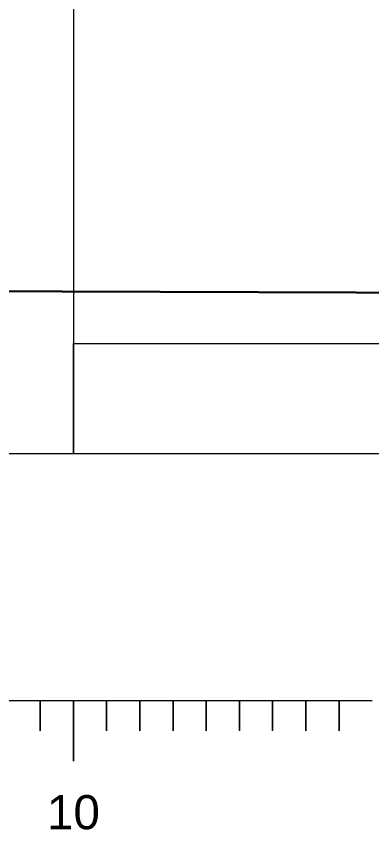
# Model space of a CAD drawing. Header units: millimetres. Extents: x -7277357 to 14022354, y -2768861 to 8298078.
# Drawn here: x -5356085 to -4713721, y 3183610 to 4654764 of the extents above; entities that cross this region are included whole.
import ezdxf
from ezdxf.enums import TextEntityAlignment as Align

# ---------------------------------------------------------------- set-up
doc = ezdxf.new("R2010")
doc.units = ezdxf.units.MM
doc.header["$LTSCALE"] = 10
doc.linetypes.add('CENTER2', pattern=[1.125, 0.75, -0.125, 0.125, -0.125])
doc.layers.add('11', color=7, linetype='Continuous')
doc.styles.get("Standard").update_dxf_attribs({"font": 'arial.ttf'})

msp = doc.modelspace()

# ---------------------------------------------------------------- linework, layer by layer
at = {"color": 9, "linetype": 'CENTER2', "flags": 128}
msp.add_lwpolyline([(-3667602.96827, 4151239.93205), (-5537705.97495, 4157606.10008)], dxfattribs=at)
at = {"layer": '11', "color": 7, "linetype": 'Continuous', "lineweight": 20, "flags": 128}
for points in [[(-6352836.76505, 5193239.93405), (-5252836.76505, 5193239.93405), (-5252836.76505, 3863239.93405), (-5379104.16505, 3863239.93405)], [(-5252836.76505, 3863239.93405), (-5252836.76505, 4063239.93405), (-3512836.76505, 4063239.93405), (-3512836.76505, 3863239.93405), (-5252836.76505, 3863239.93405)], [(-1145336.76505, 3863239.93405), (-5379104.16505, 3863239.93405)]]:
    msp.add_lwpolyline(points, dxfattribs=at)
at = {"layer": '11', "color": 3, "linetype": 'Continuous', "lineweight": 20, "flags": 128}
msp.add_lwpolyline([(-5372836.76505, 3417597.65961), (-5312836.76505, 3417597.65961), (-5312836.76505, 3362697.65961), (-5312836.76505, 3417597.65961), (-5252836.76505, 3417597.65961), (-5252836.76505, 3307897.65961), (-5252836.76505, 3417597.65961), (-5192836.76505, 3417597.65961), (-5192836.76505, 3362697.65961), (-5192836.76505, 3417597.65961), (-5132836.76505, 3417597.65961), (-5132836.76505, 3362697.65961), (-5132836.76505, 3417597.65961), (-5072836.76505, 3417597.65961), (-5072836.76505, 3362697.65961), (-5072836.76505, 3417597.65961), (-5012836.76505, 3417597.65961), (-5012836.76505, 3362697.65961), (-5012836.76505, 3417597.65961), (-4952836.76505, 3417597.65961), (-4952836.76505, 3362697.65961), (-4952836.76505, 3417597.65961), (-4892836.76505, 3417597.65961), (-4892836.76505, 3362697.65961), (-4892836.76505, 3417597.65961), (-4832836.76505, 3417597.65961), (-4832836.76505, 3362697.65961), (-4832836.76505, 3417597.65961), (-4772836.76505, 3417597.65961), (-4772836.76505, 3362697.65961), (-4772836.76505, 3417597.65961), (-4712836.76505, 3417597.65961)], dxfattribs=at)

# ---------------------------------------------------------------- texts
at = {"layer": '11', "color": 7}
msp.add_text('10', height=61711.9, dxfattribs=at).set_placement((-5252836.76505, 3246197.65961), align=Align.TOP_CENTER)

doc.saveas('drawing.dxf')
